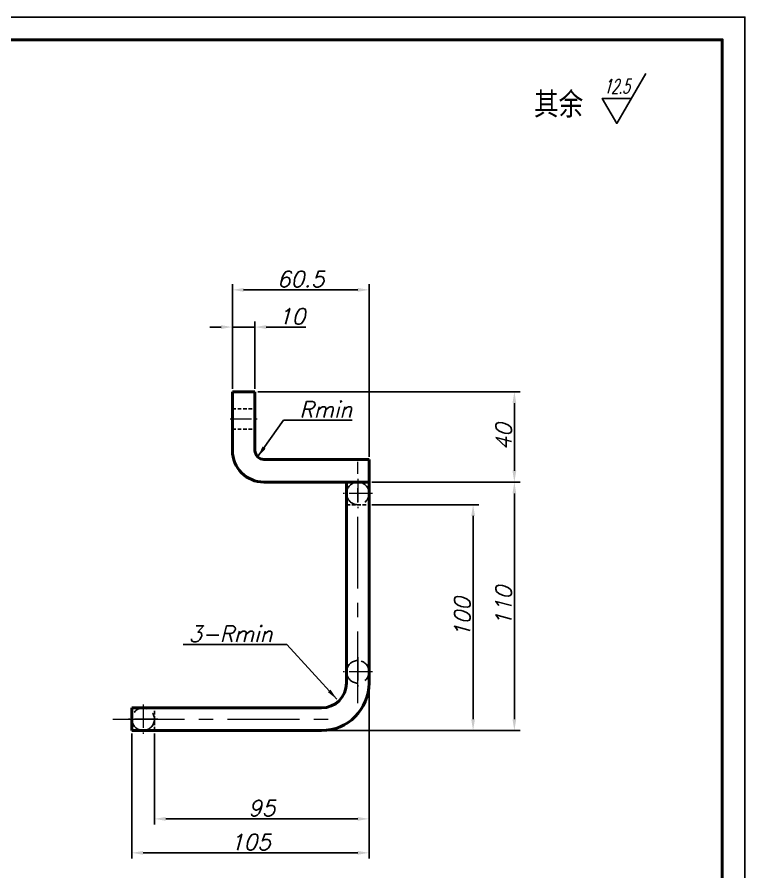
# Model space of a CAD drawing. Header units: inches. Extents: x 17901 to 26602, y 9673 to 14036.
# Drawn here: x 24057.9 to 24380, y 11436.3 to 11814.7 of the extents above; entities that cross this region are included whole.
import ezdxf
from ezdxf.enums import TextEntityAlignment as Align

# ---------------------------------------------------------------- set-up
doc = ezdxf.new("R2010")
doc.units = ezdxf.units.IN
doc.header["$MEASUREMENT"] = 0
doc.linetypes.add('CENTER', pattern=[50.8, 31.75, -6.35, 6.35, -6.35])
doc.linetypes.add('DASHED2', pattern=[9.525, 6.35, -3.175])
for name, color, linetype, lineweight in [('中心线', 1, 'CENTER', 15), ('图框_内框线', 5, 'Continuous', 50), ('标注线', 3, 'Continuous', 25), ('粗实线', 7, 'Continuous', 50), ('虚线', 2, 'DASHED2', 25)]:
    doc.layers.add(name, color=color, linetype=linetype, lineweight=lineweight)
doc.styles.add('DIM_FONT', font='romans.shx', dxfattribs={"oblique": 15})
doc.styles.add('仿宋体', font='FSGB2312.ttf', dxfattribs={"width": 0.8, "height": 3.5})
doc.dimstyles.new('幅面 1：2', dxfattribs={"dimscale": 2, "dimtxt": 3.5, "dimasz": 2.5, "dimexe": 1.25, "dimexo": 0.625, "dimtad": 1, "dimdsep": 46, "dimtxsty": 'DIM_FONT', "dimcen": 2.5, "dimclrd": 256, "dimclre": 256, "dimclrt": 256, "dimazin": 2, "dimtm": 1e-09, "dimtfac": 0.5, "dimtmove": 0, "dimatfit": 3, "dimfxl": 1, "dimlwd": -1, "dimarcsym": 0})
doc.dimstyles.new('幅面 1：2$0', dxfattribs={"dimscale": 2, "dimtxt": 3.5, "dimasz": 2.5, "dimexe": 1.25, "dimexo": 0.625, "dimtad": 1, "dimdsep": 46, "dimtxsty": 'DIM_FONT', "dimcen": 2.5, "dimclrd": 256, "dimclrt": 256, "dimadec": 0, "dimazin": 0, "dimtfac": 1, "dimtmove": 0, "dimatfit": 3, "dimfxl": 1, "dimlwd": -1, "dimarcsym": 0})

# ---------------------------------------------------------------- blocks, each defined once
blk = doc.blocks.new('*D440')
at = {"layer": 'Defpoints', "color": 0, "transparency": 16777216}
for p in [(24213.66, 11693.98), (24153.16, 11648.87), (24213.66, 11618.87)]:
    blk.add_point(p, dxfattribs=at)
at = {"layer": '标注线', "color": 0, "lineweight": -2, "transparency": 16777216}
for p, q in [((24153.16, 11650.12), (24153.16, 11696.48)), ((24213.66, 11620.12), (24213.66, 11696.48))]:
    blk.add_line(p, q, dxfattribs=at)
at = {"layer": '标注线', "transparency": 16777216}
blk.add_line((24158.16, 11693.98), (24208.66, 11693.98), dxfattribs=at)
for points in [[(24158.16, 11694.81), (24158.16, 11693.14), (24153.16, 11693.98)], [(24208.66, 11694.81), (24208.66, 11693.14), (24213.66, 11693.98)]]:
    blk.add_solid(points, dxfattribs=at)
at = {"layer": '标注线', "transparency": 16777216, "insert": (24183.41, 11698.73), "char_height": 7, "attachment_point": 5, "style": 'DIM_FONT'}
blk.add_mtext('60.5', dxfattribs=at)
blk = doc.blocks.new('*D441')
at = {"layer": 'Defpoints', "color": 0, "transparency": 16777216}
for p in [(24163.16, 11648.87), (24277.98, 11648.87), (24213.66, 11608.87)]:
    blk.add_point(p, dxfattribs=at)
at = {"layer": '标注线', "color": 0, "lineweight": -2, "transparency": 16777216}
for p, q in [((24164.41, 11648.87), (24280.48, 11648.87)), ((24214.91, 11608.87), (24280.48, 11608.87))]:
    blk.add_line(p, q, dxfattribs=at)
at = {"layer": '标注线', "transparency": 16777216}
blk.add_line((24277.98, 11613.87), (24277.98, 11643.87), dxfattribs=at)
for points in [[(24277.14, 11643.87), (24278.81, 11643.87), (24277.98, 11648.87)], [(24277.14, 11613.87), (24278.81, 11613.87), (24277.98, 11608.87)]]:
    blk.add_solid(points, dxfattribs=at)
at = {"layer": '标注线', "transparency": 16777216, "insert": (24273.23, 11628.87), "char_height": 7, "attachment_point": 5, "rotation": 90, "style": 'DIM_FONT'}
blk.add_mtext('40', dxfattribs=at)
blk = doc.blocks.new('*D442')
at = {"layer": 'Defpoints', "color": 0, "transparency": 16777216}
for p in [(24213.66, 11608.87), (24277.98, 11608.87), (24192.66, 11498.87)]:
    blk.add_point(p, dxfattribs=at)
at = {"layer": '标注线', "color": 0, "lineweight": -2, "transparency": 16777216}
for p, q in [((24214.91, 11608.87), (24280.48, 11608.87)), ((24193.91, 11498.87), (24280.48, 11498.87))]:
    blk.add_line(p, q, dxfattribs=at)
at = {"layer": '标注线', "transparency": 16777216}
blk.add_line((24277.98, 11503.87), (24277.98, 11603.87), dxfattribs=at)
for points in [[(24277.14, 11603.87), (24278.81, 11603.87), (24277.98, 11608.87)], [(24277.14, 11503.87), (24278.81, 11503.87), (24277.98, 11498.87)]]:
    blk.add_solid(points, dxfattribs=at)
at = {"layer": '标注线', "transparency": 16777216, "insert": (24273.23, 11553.87), "char_height": 7, "attachment_point": 5, "rotation": 90, "style": 'DIM_FONT'}
blk.add_mtext('110', dxfattribs=at)
blk = doc.blocks.new('*D443')
at = {"layer": 'Defpoints', "color": 0, "transparency": 16777216}
for p in [(24213.66, 11519.87), (24118.66, 11498.87), (24213.66, 11459.75)]:
    blk.add_point(p, dxfattribs=at)
at = {"layer": '标注线', "color": 0, "lineweight": -2, "transparency": 16777216}
for p, q in [((24213.66, 11518.62), (24213.66, 11457.25)), ((24118.66, 11497.62), (24118.66, 11457.25))]:
    blk.add_line(p, q, dxfattribs=at)
at = {"layer": '标注线', "transparency": 16777216}
blk.add_line((24123.66, 11459.75), (24208.66, 11459.75), dxfattribs=at)
for points in [[(24123.66, 11460.58), (24123.66, 11458.92), (24118.66, 11459.75)], [(24208.66, 11460.58), (24208.66, 11458.92), (24213.66, 11459.75)]]:
    blk.add_solid(points, dxfattribs=at)
at = {"layer": '标注线', "transparency": 16777216, "insert": (24166.16, 11464.5), "char_height": 7, "attachment_point": 5, "style": 'DIM_FONT'}
blk.add_mtext('95', dxfattribs=at)
blk = doc.blocks.new('*D444')
at = {"layer": 'Defpoints', "color": 0, "transparency": 16777216}
for p in [(24213.66, 11519.87), (24108.66, 11498.87), (24213.66, 11444.72)]:
    blk.add_point(p, dxfattribs=at)
at = {"layer": '标注线', "color": 0, "lineweight": -2, "transparency": 16777216}
for p, q in [((24213.66, 11518.62), (24213.66, 11442.22)), ((24108.66, 11497.62), (24108.66, 11442.22))]:
    blk.add_line(p, q, dxfattribs=at)
at = {"layer": '标注线', "transparency": 16777216}
blk.add_line((24113.66, 11444.72), (24208.66, 11444.72), dxfattribs=at)
for points in [[(24113.66, 11445.55), (24113.66, 11443.88), (24108.66, 11444.72)], [(24208.66, 11445.55), (24208.66, 11443.88), (24213.66, 11444.72)]]:
    blk.add_solid(points, dxfattribs=at)
at = {"layer": '标注线', "transparency": 16777216, "insert": (24161.16, 11449.47), "char_height": 7, "attachment_point": 5, "style": 'DIM_FONT'}
blk.add_mtext('105', dxfattribs=at)
blk = doc.blocks.new('*D445')
at = {"layer": 'Defpoints', "color": 0, "transparency": 16777216}
for p in [(24213.66, 11598.87), (24259.71, 11598.87), (24192.66, 11498.87)]:
    blk.add_point(p, dxfattribs=at)
at = {"layer": '标注线', "color": 0, "lineweight": -2, "transparency": 16777216}
for p, q in [((24214.91, 11598.87), (24262.21, 11598.87)), ((24193.91, 11498.87), (24262.21, 11498.87))]:
    blk.add_line(p, q, dxfattribs=at)
at = {"layer": '标注线', "transparency": 16777216}
blk.add_line((24259.71, 11503.87), (24259.71, 11593.87), dxfattribs=at)
for points in [[(24258.87, 11593.87), (24260.54, 11593.87), (24259.71, 11598.87)], [(24258.87, 11503.87), (24260.54, 11503.87), (24259.71, 11498.87)]]:
    blk.add_solid(points, dxfattribs=at)
at = {"layer": '标注线', "transparency": 16777216, "insert": (24254.96, 11548.87), "char_height": 7, "attachment_point": 5, "rotation": 90, "style": 'DIM_FONT'}
blk.add_mtext('100', dxfattribs=at)
blk = doc.blocks.new('*D446')
at = {"layer": 'Defpoints', "color": 0, "transparency": 16777216}
for p in [(24163.16, 11677.5), (24153.16, 11648.87), (24163.16, 11648.87)]:
    blk.add_point(p, dxfattribs=at)
at = {"layer": '标注线', "color": 0, "lineweight": -2, "transparency": 16777216}
for p, q in [((24153.16, 11650.12), (24153.16, 11680)), ((24163.16, 11650.12), (24163.16, 11680))]:
    blk.add_line(p, q, dxfattribs=at)
at = {"layer": '标注线', "transparency": 16777216}
for p, q in [((24148.16, 11677.5), (24143.16, 11677.5)), ((24153.16, 11677.5), (24163.16, 11677.5)), ((24168.16, 11677.5), (24185.66, 11677.5))]:
    blk.add_line(p, q, dxfattribs=at)
for points in [[(24148.16, 11678.33), (24148.16, 11676.67), (24153.16, 11677.5)], [(24168.16, 11678.33), (24168.16, 11676.67), (24163.16, 11677.5)]]:
    blk.add_solid(points, dxfattribs=at)
at = {"layer": '标注线', "transparency": 16777216, "insert": (24179.41, 11682.25), "char_height": 7, "attachment_point": 5, "style": 'DIM_FONT'}
blk.add_mtext('10', dxfattribs=at)

msp = doc.modelspace()

# ---------------------------------------------------------------- linework, layer by layer
at = {"layer": 'Defpoints'}
msp.add_lwpolyline([(23540.007, 11220.746), (24380.007, 11220.746), (24380.007, 11814.746), (23540.007, 11814.746)], close=True, dxfattribs=at)
at = {"layer": '中心线', "ltscale": 0.3}
msp.add_line((24152.163, 11636.868), (24164.163, 11636.868), dxfattribs=at)
at = {"layer": '中心线'}
for p, q in [((24208.663, 11510.968), (24208.663, 11617.768)), ((24100.263, 11503.868), (24201.063, 11503.868))]:
    msp.add_line(p, q, dxfattribs=at)
at = {"layer": '中心线', "ltscale": 0.325}
for p, q in [((24208.663, 11610.368), (24208.663, 11597.368)), ((24215.163, 11603.868), (24202.163, 11603.868)), ((24208.663, 11531.368), (24208.663, 11518.368)), ((24215.163, 11524.868), (24202.163, 11524.868)), ((24113.663, 11510.368), (24113.663, 11497.368)), ((24120.163, 11503.868), (24107.163, 11503.868))]:
    msp.add_line(p, q, dxfattribs=at)
at = {"layer": '图框_内框线'}
msp.add_lwpolyline([(23590.007, 11230.746), (24370.007, 11230.746), (24370.007, 11804.746), (23590.007, 11804.746)], close=True, dxfattribs=at)
at = {"layer": '标注线', "ltscale": 2}
msp.add_lwpolyline([(24329.689, 11778.726), (24316.889, 11778.726), (24323.289, 11767.641), (24336.089, 11789.811)], dxfattribs=at)
at = {"layer": '粗实线', "ltscale": 0.25}
for p, q in [((24163.163, 11648.868), (24153.163, 11648.868)), ((24213.663, 11618.868), (24213.663, 11608.868)), ((24213.663, 11608.868), (24203.663, 11608.868)), ((24108.663, 11498.868), (24108.663, 11508.868))]:
    msp.add_line(p, q, dxfattribs=at)
at = {"layer": '粗实线'}
for p, q in [((24153.163, 11622.868), (24153.163, 11648.868)), ((24163.163, 11622.868), (24163.163, 11648.868)), ((24213.663, 11618.868), (24167.163, 11618.868)), ((24203.663, 11608.868), (24167.163, 11608.868)), ((24203.663, 11519.868), (24203.663, 11608.868)), ((24213.663, 11519.868), (24213.663, 11608.868)), ((24213.663, 11519.868), (24213.663, 11608.868)), ((24213.663, 11519.868), (24213.663, 11598.868)), ((24162.663, 11508.868), (24108.663, 11508.868)), ((24162.663, 11508.868), (24108.663, 11508.868)), ((24162.663, 11508.868), (24118.663, 11508.868)), ((24162.663, 11508.868), (24192.663, 11508.868)), ((24162.663, 11508.868), (24192.663, 11508.868)), ((24162.663, 11508.868), (24192.663, 11508.868)), ((24162.663, 11498.868), (24108.663, 11498.868)), ((24162.663, 11498.868), (24192.663, 11498.868))]:
    msp.add_line(p, q, dxfattribs=at)
for centre, radius, start, end in [((24167.163, 11622.868), 14, 180, 270), ((24167.163, 11622.868), 4, 180, 270), ((24208.663, 11603.868), 5, 359.9321, 0.0679), ((24208.663, 11524.868), 5, 359.93249, 0.06751), ((24192.663, 11519.868), 11, 270, 0), ((24192.663, 11519.868), 11, 270, 0), ((24192.663, 11519.868), 21, 270, 0), ((24192.663, 11519.868), 11, 270, 0)]:
    msp.add_arc(centre, radius, start, end, dxfattribs=at)
at = {"layer": '虚线', "ltscale": 0.25}
for p, q in [((24153.163, 11641.368), (24163.163, 11641.368)), ((24153.163, 11641.368), (24163.163, 11641.368)), ((24153.163, 11632.368), (24163.163, 11632.368)), ((24153.163, 11632.368), (24163.163, 11632.368)), ((24203.663, 11598.868), (24213.663, 11598.868)), ((24118.663, 11498.868), (24118.663, 11508.868))]:
    msp.add_line(p, q, dxfattribs=at)
at = {"layer": '虚线'}
for p, q in [((24203.663, 11519.868), (24203.663, 11608.868)), ((24203.663, 11519.868), (24203.663, 11598.868)), ((24162.663, 11498.868), (24108.663, 11498.868)), ((24162.663, 11498.868), (24118.663, 11498.868)), ((24162.663, 11498.868), (24192.663, 11498.868)), ((24162.663, 11498.868), (24192.663, 11498.868))]:
    msp.add_line(p, q, dxfattribs=at)
msp.add_circle((24113.663, 11503.868), 5, dxfattribs=at)
for centre, radius, start, end in [((24208.663, 11603.868), 5, 90, 359.9321), ((24208.663, 11603.868), 5, 0.0679, 90), ((24208.663, 11524.868), 5, 90, 359.93249), ((24208.663, 11524.868), 5, 0.06751, 90), ((24192.663, 11519.868), 21, 270, 0), ((24192.663, 11519.868), 21, 270, 0)]:
    msp.add_arc(centre, radius, start, end, dxfattribs=at)

# ---------------------------------------------------------------- texts
at = {"layer": '标注线', "ltscale": 2, "style": 'DIM_FONT', "oblique": 15, "width": 0.559478}
msp.add_text('12.5', height=6.4, dxfattribs=at).set_placement((24317.57, 11780.856), (24328.994, 11780.856), align=Align.FIT)
at = {"layer": '标注线', "insert": (24286.652, 11781.326), "char_height": 10, "width": 122.47298, "attachment_point": 1, "style": '仿宋体'}
msp.add_mtext('其余', dxfattribs=at)
at = {"layer": '标注线', "char_height": 7, "attachment_point": 9, "style": 'DIM_FONT'}
for s, insert in [('Rmin', (24206.245, 11637.531)), ('3-Rmin', (24170.962, 11538.153))]:
    msp.add_mtext(s, dxfattribs=dict(at, insert=insert))

# ---------------------------------------------------------------- dimensions: what is measured, and where the dimension line sits
at = {"layer": '标注线'}
for base, p1, p2, picture, middle in [((24213.663, 11693.976), (24153.163, 11648.868), (24213.663, 11618.868), '*D440', (24183.413, 11698.726)), ((24163.163, 11677.499), (24153.163, 11648.868), (24163.163, 11648.868), '*D446', (24179.413, 11682.249)), ((24213.663, 11444.717), (24108.663, 11498.868), (24213.663, 11519.868), '*D444', (24161.163, 11449.467)), ((24213.663, 11459.748), (24118.663, 11498.868), (24213.663, 11519.868), '*D443', (24166.163, 11464.498))]:
    dim = msp.add_linear_dim(base=base, p1=p1, p2=p2, dimstyle='幅面 1：2$0', dxfattribs=at)
    dim.commit()
    dim.dimension.update_dxf_attribs({"geometry": picture, "text_midpoint": middle})
for base, p1, p2, picture, middle in [((24277.976, 11648.868), (24213.663, 11608.868), (24163.163, 11648.868), '*D441', (24273.226, 11628.868)), ((24277.976, 11608.868), (24192.663, 11498.868), (24213.663, 11608.868), '*D442', (24273.226, 11553.868)), ((24259.706, 11598.868), (24192.663, 11498.868), (24213.663, 11598.868), '*D445', (24254.956, 11548.868))]:
    dim = msp.add_linear_dim(base=base, p1=p1, p2=p2, angle=90, dimstyle='幅面 1：2$0', dxfattribs=at)
    dim.commit()
    dim.dimension.update_dxf_attribs({"geometry": picture, "text_midpoint": middle})

# ---------------------------------------------------------------- leaders
at = {"layer": '标注线', "annotation_type": 0, "has_hookline": 1}
for points, hookline_direction, text_width in [([(24164.334, 11620.039), (24175.769, 11636.281), (24180.769, 11636.281)], 0, 24.226), ([(24199.416, 11512.743), (24177.212, 11536.903), (24172.212, 11536.903)], 1, 39.536)]:
    msp.add_leader(points, dimstyle='幅面 1：2', override={"dimgap": 0.625, "dimtad": 1}, dxfattribs=dict(at, hookline_direction=hookline_direction, text_width=text_width))

doc.saveas('drawing.dxf')
